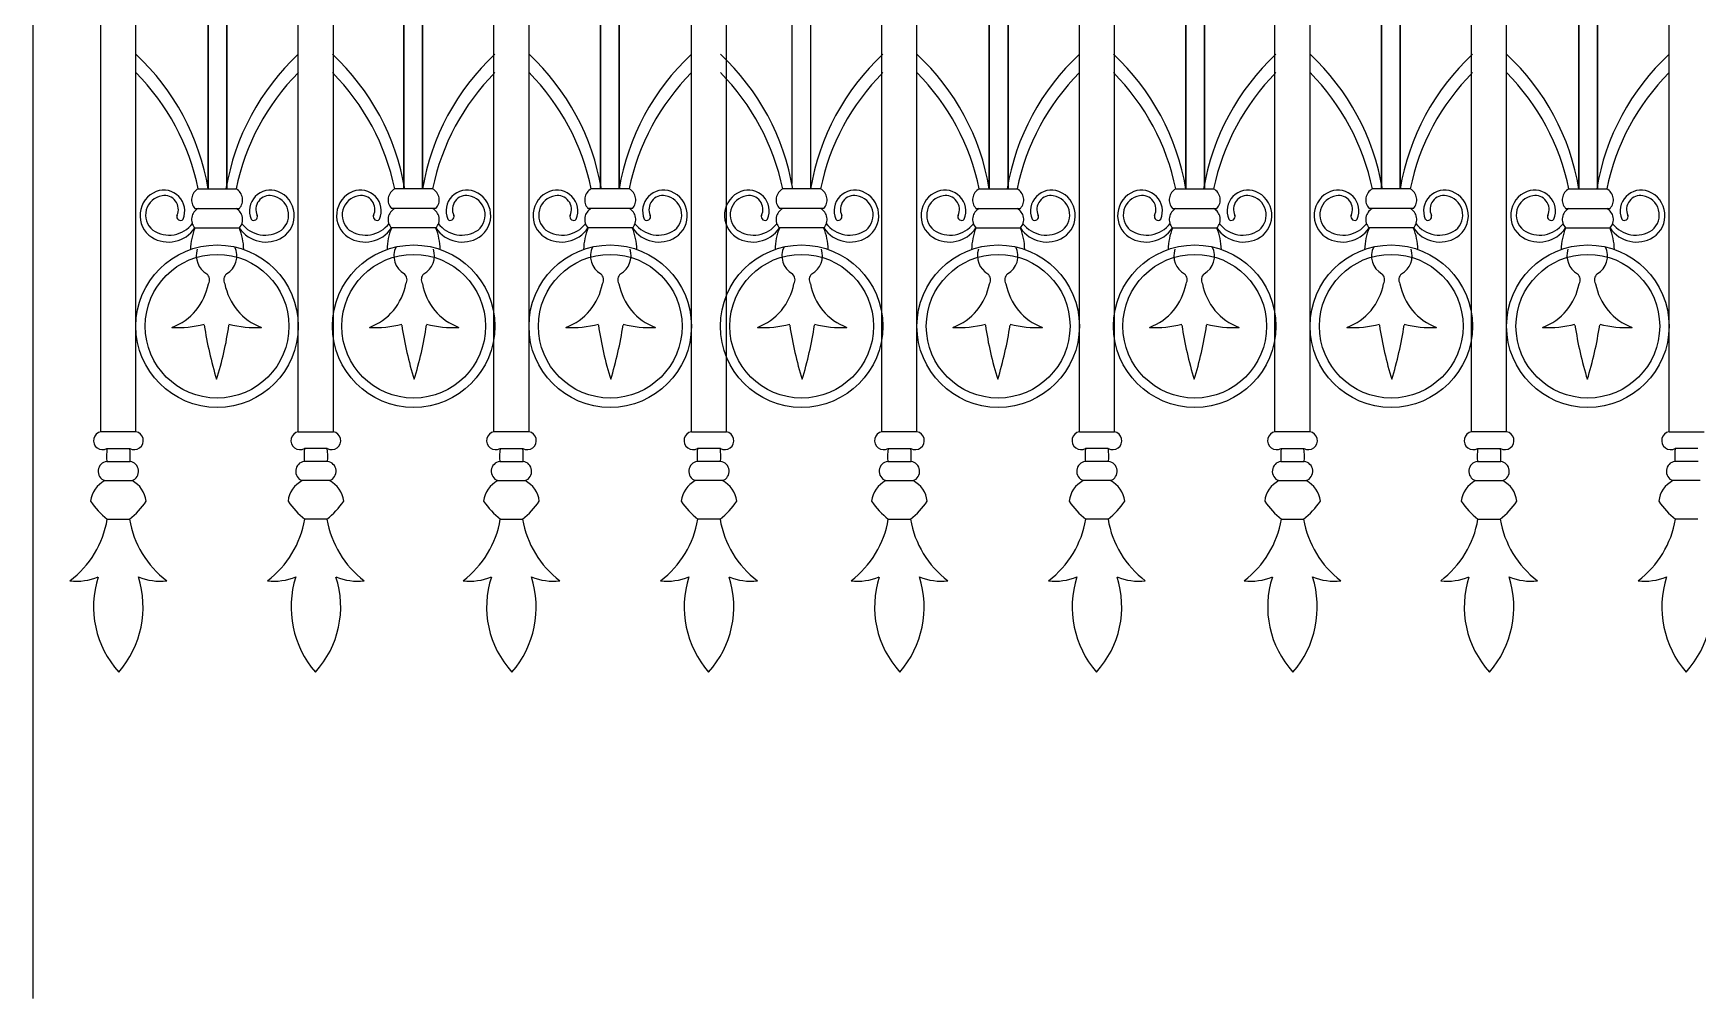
# Model space of a CAD drawing. Header units: millimetres. Extents: x 2621 to 26934, y 11979 to 27988.
# Drawn here: x 10818 to 11885, y 26191 to 26810 of the extents above; entities that cross this region are included whole.
import ezdxf

# ---------------------------------------------------------------- set-up
doc = ezdxf.new("R2010")
doc.units = ezdxf.units.MM

# ---------------------------------------------------------------- blocks, each defined once
blk = doc.blocks.new('A$C42C5099B')
for p, q in [((0, 0), (0, 826.12)), ((243.27, 624.79), (243.27, 261.3)), ((249.27, 624.79), (249.27, 259.61)), ((56.12, 568.17), (56.12, 259.61)), ((56.12, 259.61), (56.12, 568.17)), ((62.12, 568.17), (62.12, 259.61)), ((62.12, 259.61), (62.12, 568.17)), ((118.85, 259.61), (118.85, 568.17)), ((118.85, 568.17), (118.85, 259.61)), ((124.85, 259.61), (124.85, 568.17)), ((124.85, 568.17), (124.85, 259.61)), ((181.88, 259.61), (181.88, 568.17)), ((181.88, 568.17), (181.88, 259.61)), ((187.88, 259.61), (187.88, 568.17)), ((187.88, 568.17), (187.88, 259.61)), ((306.61, 568.17), (306.61, 259.61)), ((306.61, 259.61), (306.61, 568.17)), ((312.61, 568.17), (312.61, 259.61)), ((312.61, 259.61), (312.61, 568.17)), ((369.64, 568.17), (369.64, 259.61)), ((369.64, 259.61), (369.64, 568.17)), ((375.64, 568.17), (375.64, 259.61)), ((375.64, 259.61), (375.64, 568.17)), ((432.37, 259.61), (432.37, 568.17)), ((432.37, 568.17), (432.37, 259.61)), ((438.37, 259.61), (438.37, 568.17)), ((438.37, 568.17), (438.37, 259.61)), ((495.71, 568.17), (495.71, 259.61)), ((495.71, 259.61), (495.71, 568.17)), ((501.71, 568.17), (501.71, 259.61)), ((501.71, 259.61), (501.71, 568.17)), ((21.67, 181.72), (21.67, 388.86)), ((32.92, 181.72), (32.92, 388.86)), ((85.01, 181.72), (85.01, 388.86)), ((96.26, 181.72), (96.26, 388.86)), ((147.74, 181.72), (147.74, 388.86)), ((158.99, 181.72), (158.99, 388.86)), ((211.08, 181.72), (211.08, 388.86)), ((222.33, 181.72), (222.33, 388.86)), ((272.16, 181.72), (272.16, 388.86)), ((283.41, 181.72), (283.41, 388.86)), ((335.5, 181.72), (335.5, 388.86)), ((346.75, 181.72), (346.75, 388.86)), ((398.23, 181.72), (398.23, 388.86)), ((409.48, 181.72), (409.48, 388.86)), ((461.26, 181.72), (461.26, 388.86)), ((472.51, 181.72), (472.51, 388.86)), ((524.6, 181.72), (524.6, 388.86)), ((52.9, 259.61), (65.02, 259.61)), ((128.06, 259.61), (115.94, 259.61)), ((191.09, 259.61), (178.97, 259.61)), ((252.48, 259.61), (240.36, 259.61)), ((303.39, 259.61), (315.52, 259.61)), ((366.43, 259.61), (378.55, 259.61)), ((441.58, 259.61), (429.46, 259.61)), ((492.5, 259.61), (504.62, 259.61)), ((51.83, 253.34), (66.09, 253.34)), ((52.9, 253.34), (65.02, 253.34)), ((129.13, 253.34), (114.87, 253.34)), ((128.06, 253.34), (115.94, 253.34)), ((192.16, 253.34), (177.9, 253.34)), ((191.09, 253.34), (178.97, 253.34)), ((253.55, 253.34), (239.29, 253.34)), ((252.48, 253.34), (240.36, 253.34)), ((302.32, 253.34), (316.58, 253.34)), ((303.39, 253.34), (315.52, 253.34)), ((365.36, 253.34), (379.62, 253.34)), ((366.43, 253.34), (378.55, 253.34)), ((442.65, 253.34), (428.39, 253.34)), ((441.58, 253.34), (429.46, 253.34)), ((491.43, 253.34), (505.69, 253.34)), ((492.5, 253.34), (504.62, 253.34)), ((51.83, 247.07), (66.09, 247.07)), ((129.13, 247.07), (114.87, 247.07)), ((192.16, 247.07), (177.9, 247.07)), ((253.55, 247.07), (239.29, 247.07)), ((302.32, 247.07), (316.58, 247.07)), ((365.36, 247.07), (379.62, 247.07)), ((442.65, 247.07), (428.39, 247.07)), ((491.43, 247.07), (505.69, 247.07)), ((32.92, 181.72), (21.67, 181.72)), ((85.01, 181.72), (96.26, 181.72)), ((158.99, 181.72), (147.74, 181.72)), ((211.08, 181.72), (222.33, 181.72)), ((283.41, 181.72), (272.16, 181.72)), ((335.5, 181.72), (346.75, 181.72)), ((409.48, 181.72), (398.23, 181.72)), ((472.51, 181.72), (461.26, 181.72)), ((524.6, 181.72), (535.85, 181.72)), ((23.64, 176.4), (30.95, 176.4)), ((94.29, 176.4), (86.97, 176.4)), ((149.7, 176.4), (157.02, 176.4)), ((220.36, 176.4), (213.04, 176.4)), ((274.13, 176.4), (281.44, 176.4)), ((344.78, 176.4), (337.46, 176.4)), ((400.19, 176.4), (407.51, 176.4)), ((463.23, 176.4), (470.55, 176.4)), ((533.88, 176.4), (526.57, 176.4)), ((23.55, 172.25), (31.04, 172.25)), ((94.38, 172.25), (86.88, 172.25)), ((149.61, 172.25), (157.11, 172.25)), ((220.45, 172.25), (212.95, 172.25)), ((274.04, 172.25), (281.53, 172.25)), ((344.87, 172.25), (337.38, 172.25)), ((400.1, 172.25), (407.6, 172.25)), ((463.14, 172.25), (470.64, 172.25)), ((533.97, 172.25), (526.48, 172.25)), ((22.91, 166.07), (31.68, 166.07)), ((95.02, 166.07), (86.24, 166.07)), ((148.97, 166.07), (157.75, 166.07)), ((221.09, 166.07), (212.31, 166.07)), ((273.4, 166.07), (282.17, 166.07)), ((345.51, 166.07), (336.74, 166.07)), ((399.46, 166.07), (408.24, 166.07)), ((462.5, 166.07), (471.28, 166.07)), ((534.61, 166.07), (525.84, 166.07)), ((23.73, 153.71), (30.86, 153.71)), ((94.2, 153.71), (87.07, 153.71)), ((149.8, 153.71), (156.93, 153.71)), ((220.26, 153.71), (213.14, 153.71)), ((274.22, 153.71), (281.35, 153.71)), ((344.69, 153.71), (337.56, 153.71)), ((400.29, 153.71), (407.42, 153.71)), ((463.32, 153.71), (470.45, 153.71)), ((533.79, 153.71), (526.66, 153.71))]:
    blk.add_line(p, q)
for centre, radius in [((58.96, 215.58), 26.04), ((122, 215.58), 26.04), ((185.03, 215.58), 26.04), ((246.42, 215.58), 26.04), ((309.45, 215.58), 26.04), ((372.49, 215.58), 26.04), ((435.52, 215.58), 26.04), ((498.56, 215.58), 26.04), ((58.96, 215.58), 23.04), ((122, 215.58), 23.04), ((185.03, 215.58), 23.04), ((246.42, 215.58), 23.04), ((309.45, 215.58), 23.04), ((372.49, 215.58), 23.04), ((435.52, 215.58), 23.04), ((498.56, 215.58), 23.04)]:
    blk.add_circle(centre, radius)
for centre, radius, start, end in [((-19.25, 246.92), 76.43, 9.5589, 46.9519), ((137.18, 246.92), 76.43, 133.0481, 170.4411), ((43.78, 246.92), 76.43, 9.5589, 46.9519), ((200.21, 246.92), 76.43, 133.0481, 170.4411), ((106.82, 246.92), 76.43, 9.5589, 46.9519), ((263.25, 246.92), 76.43, 133.0481, 170.4411), ((168.21, 246.92), 76.43, 9.5589, 46.9519), ((324.64, 246.92), 76.43, 133.0481, 170.4411), ((231.24, 246.92), 76.43, 9.5589, 46.9519), ((387.67, 246.92), 76.43, 133.0481, 170.4411), ((294.27, 246.92), 76.43, 9.5589, 46.9519), ((450.7, 246.92), 76.43, 133.0481, 170.4411), ((357.31, 246.92), 76.43, 9.5589, 46.9519), ((513.74, 246.92), 76.43, 133.0481, 170.4411), ((420.34, 246.92), 76.43, 9.5589, 46.9519), ((576.77, 246.92), 76.43, 133.0481, 170.4411), ((-20.09, 244.45), 74.55, 11.7322, 44.6793), ((138.02, 244.45), 74.55, 135.3207, 168.2678), ((42.94, 244.45), 74.55, 11.7322, 44.6793), ((201.05, 244.45), 74.55, 135.3207, 168.2678), ((105.98, 244.45), 74.55, 11.7322, 44.6793), ((264.09, 244.45), 74.55, 135.3207, 168.2678), ((167.37, 244.45), 74.55, 11.7322, 44.6793), ((325.47, 244.45), 74.55, 135.3207, 168.2678), ((230.4, 244.45), 74.55, 11.7322, 44.6793), ((388.51, 244.45), 74.55, 135.3207, 168.2678), ((293.43, 244.45), 74.55, 11.7322, 44.6793), ((451.54, 244.45), 74.55, 135.3207, 168.2678), ((356.47, 244.45), 74.55, 11.7322, 44.6793), ((514.58, 244.45), 74.55, 135.3207, 168.2678), ((419.5, 244.45), 74.55, 11.7322, 44.6793), ((577.61, 244.45), 74.55, 135.3207, 168.2678), ((42.54, 251.05), 8.31, 111.7387, 236.7056), ((42.26, 251.23), 6.23, 98.838, 230.7283), ((41.87, 252.51), 6.71, 336.8119, 111.0612), ((42.09, 253.02), 4.44, 334.3819, 100.3184), ((54.8, 256.06), 4.03, 118.1524, 222.4921), ((63.12, 256.06), 4.03, 317.5079, 61.8476), ((76.05, 252.51), 6.71, 68.9388, 203.1881), ((75.83, 253.02), 4.44, 79.6816, 205.6181), ((75.67, 251.23), 6.23, 309.2717, 81.162), ((75.39, 251.05), 8.31, 303.2944, 68.2613), ((105.58, 251.05), 8.31, 111.7387, 236.7056), ((105.29, 251.23), 6.23, 98.838, 230.7283), ((104.91, 252.51), 6.71, 336.8119, 111.0612), ((105.13, 253.02), 4.44, 334.3819, 100.3184), ((117.84, 256.06), 4.03, 118.1524, 222.4921), ((126.16, 256.06), 4.03, 317.5079, 61.8476), ((139.09, 252.51), 6.71, 68.9388, 203.1881), ((138.87, 253.02), 4.44, 79.6816, 205.6181), ((138.7, 251.23), 6.23, 309.2717, 81.162), ((138.42, 251.05), 8.31, 303.2944, 68.2613), ((138.42, 251.05), 8.31, 303.2944, 68.2613), ((168.61, 251.05), 8.31, 111.7387, 236.7056), ((168.32, 251.23), 6.23, 98.838, 230.7283), ((167.94, 252.51), 6.71, 336.8119, 111.0612), ((168.16, 253.02), 4.44, 334.3819, 100.3184), ((180.87, 256.06), 4.03, 118.1524, 222.4921), ((189.19, 256.06), 4.03, 317.5079, 61.8476), ((202.12, 252.51), 6.71, 68.9388, 203.1881), ((201.9, 253.02), 4.44, 79.6816, 205.6181), ((201.74, 251.23), 6.23, 309.2717, 81.162), ((201.45, 251.05), 8.31, 303.2944, 68.2613), ((230, 251.05), 8.31, 111.7387, 236.7056), ((229.71, 251.23), 6.23, 98.838, 230.7283), ((229.33, 252.51), 6.71, 336.8119, 111.0612), ((229.55, 253.02), 4.44, 334.3819, 100.3184), ((242.26, 256.06), 4.03, 118.1524, 222.4921), ((250.58, 256.06), 4.03, 317.5079, 61.8476), ((263.51, 252.51), 6.71, 68.9388, 203.1881), ((263.29, 253.02), 4.44, 79.6816, 205.6181), ((263.13, 251.23), 6.23, 309.2717, 81.162), ((262.84, 251.05), 8.31, 303.2944, 68.2613), ((293.03, 251.05), 8.31, 111.7387, 236.7056), ((292.75, 251.23), 6.23, 98.838, 230.7283), ((292.37, 252.51), 6.71, 336.8119, 111.0612), ((292.59, 253.02), 4.44, 334.3819, 100.3184), ((305.29, 256.06), 4.03, 118.1524, 222.4921), ((313.61, 256.06), 4.03, 317.5079, 61.8476), ((326.54, 252.51), 6.71, 68.9388, 203.1881), ((326.32, 253.02), 4.44, 79.6816, 205.6181), ((326.16, 251.23), 6.23, 309.2717, 81.162), ((325.88, 251.05), 8.31, 303.2944, 68.2613), ((356.07, 251.05), 8.31, 111.7387, 236.7056), ((356.07, 251.05), 8.31, 111.7387, 236.7056), ((355.78, 251.23), 6.23, 98.838, 230.7283), ((355.4, 252.51), 6.71, 336.8119, 111.0612), ((355.62, 253.02), 4.44, 334.3819, 100.3184), ((368.33, 256.06), 4.03, 118.1524, 222.4921), ((376.65, 256.06), 4.03, 317.5079, 61.8476), ((389.58, 252.51), 6.71, 68.9388, 203.1881), ((389.36, 253.02), 4.44, 79.6816, 205.6181), ((389.2, 251.23), 6.23, 309.2717, 81.162), ((388.91, 251.05), 8.31, 303.2944, 68.2613), ((419.1, 251.05), 8.31, 111.7387, 236.7056), ((418.82, 251.23), 6.23, 98.838, 230.7283), ((418.43, 252.51), 6.71, 336.8119, 111.0612), ((418.65, 253.02), 4.44, 334.3819, 100.3184), ((431.36, 256.06), 4.03, 118.1524, 222.4921), ((439.68, 256.06), 4.03, 317.5079, 61.8476), ((452.61, 252.51), 6.71, 68.9388, 203.1881), ((452.39, 253.02), 4.44, 79.6816, 205.6181), ((452.23, 251.23), 6.23, 309.2717, 81.162), ((451.94, 251.05), 8.31, 303.2944, 68.2613), ((482.13, 251.05), 8.31, 111.7387, 236.7056), ((481.85, 251.23), 6.23, 98.838, 230.7283), ((481.47, 252.51), 6.71, 336.8119, 111.0612), ((481.69, 253.02), 4.44, 334.3819, 100.3184), ((494.4, 256.06), 4.03, 118.1524, 222.4921), ((502.72, 256.06), 4.03, 317.5079, 61.8476), ((515.65, 252.51), 6.71, 68.9388, 203.1881), ((515.42, 253.02), 4.44, 79.6816, 205.6181), ((515.26, 251.23), 6.23, 309.2717, 81.162), ((514.98, 251.05), 8.31, 303.2944, 68.2613), ((47.19, 250.67), 1.17, 158.6026, 316.5511), ((54.8, 249.79), 4.03, 118.1524, 222.4921), ((63.12, 249.79), 4.03, 317.5079, 61.8476), ((70.74, 250.67), 1.17, 223.4489, 21.3974), ((110.22, 250.67), 1.17, 158.6026, 316.5511), ((117.84, 249.79), 4.03, 118.1524, 222.4921), ((126.16, 249.79), 4.03, 317.5079, 61.8476), ((133.77, 250.67), 1.17, 223.4489, 21.3974), ((173.26, 250.67), 1.17, 158.6026, 316.5511), ((180.87, 249.79), 4.03, 118.1524, 222.4921), ((189.19, 249.79), 4.03, 317.5079, 61.8476), ((196.8, 250.67), 1.17, 223.4489, 21.3974), ((234.65, 250.67), 1.17, 158.6026, 316.5511), ((242.26, 249.79), 4.03, 118.1524, 222.4921), ((250.58, 249.79), 4.03, 317.5079, 61.8476), ((258.19, 250.67), 1.17, 223.4489, 21.3974), ((297.68, 250.67), 1.17, 158.6026, 316.5511), ((305.29, 249.79), 4.03, 118.1524, 222.4921), ((313.61, 249.79), 4.03, 317.5079, 61.8476), ((321.23, 250.67), 1.17, 223.4489, 21.3974), ((360.72, 250.67), 1.17, 158.6026, 316.5511), ((368.33, 249.79), 4.03, 118.1524, 222.4921), ((376.65, 249.79), 4.03, 317.5079, 61.8476), ((384.26, 250.67), 1.17, 223.4489, 21.3974), ((423.75, 250.67), 1.17, 158.6026, 316.5511), ((431.36, 249.79), 4.03, 118.1524, 222.4921), ((439.68, 249.79), 4.03, 317.5079, 61.8476), ((447.3, 250.67), 1.17, 223.4489, 21.3974), ((486.78, 250.67), 1.17, 158.6026, 316.5511), ((494.4, 249.79), 4.03, 118.1524, 222.4921), ((502.72, 249.79), 4.03, 317.5079, 61.8476), ((510.33, 250.67), 1.17, 223.4489, 21.3974), ((43.36, 252.82), 10.25, 238.3392, 325.8361), ((43.59, 254.21), 9.43, 235.9286, 322.9848), ((71.3, 239.48), 20.89, 158.7214, 178.0779), ((74.57, 252.82), 10.25, 214.1639, 301.6608), ((46.63, 239.48), 20.89, 1.9221, 21.2786), ((74.34, 254.21), 9.43, 217.0152, 304.0714), ((106.39, 252.82), 10.25, 238.3392, 325.8361), ((106.63, 254.21), 9.43, 235.9286, 322.9848), ((134.33, 239.48), 20.89, 158.7214, 178.0779), ((109.66, 239.48), 20.89, 1.9221, 21.2786), ((137.6, 252.82), 10.25, 214.1639, 301.6608), ((137.37, 254.21), 9.43, 217.0152, 304.0714), ((169.42, 252.82), 10.25, 238.3392, 325.8361), ((169.66, 254.21), 9.43, 235.9286, 322.9848), ((197.37, 239.48), 20.89, 158.7214, 178.0779), ((200.64, 252.82), 10.25, 214.1639, 301.6608), ((172.7, 239.48), 20.89, 1.9221, 21.2786), ((200.4, 254.21), 9.43, 217.0152, 304.0714), ((230.81, 252.82), 10.25, 238.3392, 325.8361), ((231.05, 254.21), 9.43, 235.9286, 322.9848), ((258.76, 239.48), 20.89, 158.7214, 178.0779), ((262.03, 252.82), 10.25, 214.1639, 301.6608), ((234.09, 239.48), 20.89, 1.9221, 21.2786), ((261.79, 254.21), 9.43, 217.0152, 304.0714), ((293.85, 252.82), 10.25, 238.3392, 325.8361), ((294.08, 254.21), 9.43, 235.9286, 322.9848), ((321.79, 239.48), 20.89, 158.7214, 178.0779), ((325.06, 252.82), 10.25, 214.1639, 301.6608), ((297.12, 239.48), 20.89, 1.9221, 21.2786), ((324.83, 254.21), 9.43, 217.0152, 304.0714), ((356.88, 252.82), 10.25, 238.3392, 325.8361), ((357.12, 254.21), 9.43, 235.9286, 322.9848), ((384.82, 239.48), 20.89, 158.7214, 178.0779), ((388.1, 252.82), 10.25, 214.1639, 301.6608), ((360.15, 239.48), 20.89, 1.9221, 21.2786), ((387.86, 254.21), 9.43, 217.0152, 304.0714), ((419.92, 252.82), 10.25, 238.3392, 325.8361), ((420.15, 254.21), 9.43, 235.9286, 322.9848), ((447.86, 239.48), 20.89, 158.7214, 178.0779), ((423.19, 239.48), 20.89, 1.9221, 21.2786), ((451.13, 252.82), 10.25, 214.1639, 301.6608), ((450.89, 254.21), 9.43, 217.0152, 304.0714), ((482.95, 252.82), 10.25, 238.3392, 325.8361), ((483.18, 254.21), 9.43, 235.9286, 322.9848), ((510.89, 239.48), 20.89, 158.7214, 178.0779), ((486.22, 239.48), 20.89, 1.9221, 21.2786), ((514.16, 252.82), 10.25, 214.1639, 301.6608), ((513.93, 254.21), 9.43, 217.0152, 304.0714), ((59.03, 238.21), 6.75, 162.0756, 240.2472), ((58.69, 238.09), 6.61, 299.5272, 26.4116), ((122.27, 238.09), 6.61, 153.5884, 240.4728), ((121.93, 238.21), 6.75, 299.7528, 17.9244), ((185.31, 238.09), 6.61, 153.5884, 240.4728), ((184.97, 238.21), 6.75, 299.7528, 17.9244), ((246.7, 238.09), 6.61, 153.5884, 240.4728), ((246.36, 238.21), 6.75, 299.7528, 17.9244), ((309.52, 238.21), 6.75, 162.0756, 240.2472), ((309.18, 238.09), 6.61, 299.5272, 26.4116), ((372.55, 238.21), 6.75, 162.0756, 240.2472), ((372.21, 238.09), 6.61, 299.5272, 26.4116), ((435.8, 238.09), 6.61, 153.5884, 240.4728), ((435.46, 238.21), 6.75, 299.7528, 17.9244), ((498.62, 238.21), 6.75, 162.0756, 240.2472), ((498.28, 238.09), 6.61, 299.5272, 26.4116), ((54.08, 230.49), 2.45, 328.592, 49.3644), ((63.54, 230.49), 2.45, 130.6356, 211.408), ((117.42, 230.49), 2.45, 328.592, 49.3644), ((126.88, 230.49), 2.45, 130.6356, 211.408), ((180.46, 230.49), 2.45, 328.592, 49.3644), ((189.91, 230.49), 2.45, 130.6356, 211.408), ((241.85, 230.49), 2.45, 328.592, 49.3644), ((251.3, 230.49), 2.45, 130.6356, 211.408), ((304.57, 230.49), 2.45, 328.592, 49.3644), ((314.03, 230.49), 2.45, 130.6356, 211.408), ((367.61, 230.49), 2.45, 328.592, 49.3644), ((377.06, 230.49), 2.45, 130.6356, 211.408), ((430.95, 230.49), 2.45, 328.592, 49.3644), ((440.4, 230.49), 2.45, 130.6356, 211.408), ((493.67, 230.49), 2.45, 328.592, 49.3644), ((503.13, 230.49), 2.45, 130.6356, 211.408), ((37.97, 232.53), 18.5, 290.5437, 349.6782), ((79.65, 232.53), 18.5, 190.3218, 249.4563), ((101.31, 232.53), 18.5, 290.5437, 349.6782), ((142.99, 232.53), 18.5, 190.3218, 249.4563), ((164.34, 232.53), 18.5, 290.5437, 349.6782), ((206.03, 232.53), 18.5, 190.3218, 249.4563), ((225.73, 232.53), 18.5, 290.5437, 349.6782), ((267.42, 232.53), 18.5, 190.3218, 249.4563), ((288.46, 232.53), 18.5, 290.5437, 349.6782), ((330.14, 232.53), 18.5, 190.3218, 249.4563), ((351.49, 232.53), 18.5, 290.5437, 349.6782), ((393.18, 232.53), 18.5, 190.3218, 249.4563), ((414.83, 232.53), 18.5, 290.5437, 349.6782), ((456.52, 232.53), 18.5, 190.3218, 249.4563), ((477.56, 232.53), 18.5, 290.5437, 349.6782), ((519.24, 232.53), 18.5, 190.3218, 249.4563), ((46.44, 249.49), 34.34, 266.6961, 284.1779), ((169.66, 233.01), 116.08, 188.4966, 197.2685), ((-52.04, 233.01), 116.08, 342.7315, 351.5034), ((71.18, 249.49), 34.34, 255.8221, 273.3039), ((109.78, 249.49), 34.34, 266.6961, 284.1779), ((233, 233.01), 116.08, 188.4966, 197.2685), ((11.3, 233.01), 116.08, 342.7315, 351.5034), ((134.52, 249.49), 34.34, 255.8221, 273.3039), ((172.82, 249.49), 34.34, 266.6961, 284.1779), ((296.04, 233.01), 116.08, 188.4966, 197.2685), ((74.34, 233.01), 116.08, 342.7315, 351.5034), ((197.56, 249.49), 34.34, 255.8221, 273.3039), ((234.21, 249.49), 34.34, 266.6961, 284.1779), ((357.43, 233.01), 116.08, 188.4966, 197.2685), ((135.73, 233.01), 116.08, 342.7315, 351.5034), ((258.95, 249.49), 34.34, 255.8221, 273.3039), ((296.93, 249.49), 34.34, 266.6961, 284.1779), ((420.15, 233.01), 116.08, 188.4966, 197.2685), ((198.45, 233.01), 116.08, 342.7315, 351.5034), ((321.67, 249.49), 34.34, 255.8221, 273.3039), ((359.96, 249.49), 34.34, 266.6961, 284.1779), ((483.18, 233.01), 116.08, 188.4966, 197.2685), ((261.48, 233.01), 116.08, 342.7315, 351.5034), ((384.7, 249.49), 34.34, 255.8221, 273.3039), ((423.31, 249.49), 34.34, 266.6961, 284.1779), ((546.53, 233.01), 116.08, 188.4966, 197.2685), ((324.83, 233.01), 116.08, 342.7315, 351.5034), ((448.05, 249.49), 34.34, 255.8221, 273.3039), ((486.03, 249.49), 34.34, 266.6961, 284.1779), ((609.25, 233.01), 116.08, 188.4966, 197.2685), ((387.55, 233.01), 116.08, 342.7315, 351.5034), ((510.77, 249.49), 34.34, 255.8221, 273.3039), ((22.2, 178.89), 2.88, 100.5358, 300.0203), ((32.39, 178.89), 2.88, 239.9797, 79.4642), ((85.53, 178.89), 2.88, 100.5358, 300.0203), ((95.73, 178.89), 2.88, 239.9797, 79.4642), ((148.26, 178.89), 2.88, 100.5358, 300.0203), ((158.46, 178.89), 2.88, 239.9797, 79.4642), ((211.6, 178.89), 2.88, 100.5358, 300.0203), ((221.8, 178.89), 2.88, 239.9797, 79.4642), ((272.69, 178.89), 2.88, 100.5358, 300.0203), ((282.88, 178.89), 2.88, 239.9797, 79.4642), ((336.03, 178.89), 2.88, 100.5358, 300.0203), ((346.22, 178.89), 2.88, 239.9797, 79.4642), ((398.75, 178.89), 2.88, 100.5358, 300.0203), ((408.95, 178.89), 2.88, 239.9797, 79.4642), ((461.79, 178.89), 2.88, 100.5358, 300.0203), ((471.99, 178.89), 2.88, 239.9797, 79.4642), ((525.13, 178.89), 2.88, 100.5358, 300.0203), ((48.81, 173.78), 25.31, 174.0571, 183.4698), ((5.78, 173.78), 25.31, 356.5302, 5.9429), ((112.15, 173.78), 25.31, 174.0571, 183.4698), ((69.12, 173.78), 25.31, 356.5302, 5.9429), ((174.88, 173.78), 25.31, 174.0571, 183.4698), ((131.85, 173.78), 25.31, 356.5302, 5.9429), ((238.22, 173.78), 25.31, 174.0571, 183.4698), ((195.19, 173.78), 25.31, 356.5302, 5.9429), ((299.3, 173.78), 25.31, 174.0571, 183.4698), ((256.27, 173.78), 25.31, 356.5302, 5.9429), ((362.64, 173.78), 25.31, 174.0571, 183.4698), ((319.61, 173.78), 25.31, 356.5302, 5.9429), ((425.37, 173.78), 25.31, 174.0571, 183.4698), ((382.34, 173.78), 25.31, 356.5302, 5.9429), ((488.4, 173.78), 25.31, 174.0571, 183.4698), ((445.37, 173.78), 25.31, 356.5302, 5.9429), ((551.74, 173.78), 25.31, 174.0571, 183.4698), ((24.02, 169.07), 3.21, 98.5397, 249.635), ((30.57, 169.07), 3.21, 290.365, 81.4603), ((87.36, 169.07), 3.21, 98.5397, 249.635), ((93.91, 169.07), 3.21, 290.365, 81.4603), ((150.09, 169.07), 3.21, 98.5397, 249.635), ((156.63, 169.07), 3.21, 290.365, 81.4603), ((213.43, 169.07), 3.21, 98.5397, 249.635), ((219.97, 169.07), 3.21, 290.365, 81.4603), ((274.51, 169.07), 3.21, 98.5397, 249.635), ((281.06, 169.07), 3.21, 290.365, 81.4603), ((337.85, 169.07), 3.21, 98.5397, 249.635), ((344.4, 169.07), 3.21, 290.365, 81.4603), ((400.58, 169.07), 3.21, 98.5397, 249.635), ((407.13, 169.07), 3.21, 290.365, 81.4603), ((463.61, 169.07), 3.21, 98.5397, 249.635), ((470.16, 169.07), 3.21, 290.365, 81.4603), ((526.95, 169.07), 3.21, 98.5397, 249.635), ((26.94, 158.44), 8.63, 117.8727, 173.0779), ((27.65, 158.44), 8.63, 6.9221, 62.1273), ((90.28, 158.44), 8.63, 117.8727, 173.0779), ((90.99, 158.44), 8.63, 6.9221, 62.1273), ((153.01, 158.44), 8.63, 117.8727, 173.0779), ((153.72, 158.44), 8.63, 6.9221, 62.1273), ((216.35, 158.44), 8.63, 117.8727, 173.0779), ((217.05, 158.44), 8.63, 6.9221, 62.1273), ((277.43, 158.44), 8.63, 117.8727, 173.0779), ((278.14, 158.44), 8.63, 6.9221, 62.1273), ((340.77, 158.44), 8.63, 117.8727, 173.0779), ((341.48, 158.44), 8.63, 6.9221, 62.1273), ((403.5, 158.44), 8.63, 117.8727, 173.0779), ((404.21, 158.44), 8.63, 6.9221, 62.1273), ((466.53, 158.44), 8.63, 117.8727, 173.0779), ((467.24, 158.44), 8.63, 6.9221, 62.1273), ((529.87, 158.44), 8.63, 117.8727, 173.0779), ((41.23, 175.34), 27.82, 214.7652, 231.0275), ((13.36, 175.34), 27.82, 308.9725, 325.2348), ((104.57, 175.34), 27.82, 214.7652, 231.0275), ((76.7, 175.34), 27.82, 308.9725, 325.2348), ((167.3, 175.34), 27.82, 214.7652, 231.0275), ((139.43, 175.34), 27.82, 308.9725, 325.2348), ((230.64, 175.34), 27.82, 214.7652, 231.0275), ((202.77, 175.34), 27.82, 308.9725, 325.2348), ((291.72, 175.34), 27.82, 214.7652, 231.0275), ((263.85, 175.34), 27.82, 308.9725, 325.2348), ((355.06, 175.34), 27.82, 214.7652, 231.0275), ((327.19, 175.34), 27.82, 308.9725, 325.2348), ((417.79, 175.34), 27.82, 214.7652, 231.0275), ((389.92, 175.34), 27.82, 308.9725, 325.2348), ((480.82, 175.34), 27.82, 214.7652, 231.0275), ((452.95, 175.34), 27.82, 308.9725, 325.2348), ((544.16, 175.34), 27.82, 214.7652, 231.0275), ((-7.25, 158.95), 31.42, 307.2781, 350.413), ((61.84, 158.95), 31.42, 189.587, 232.7219), ((56.09, 158.95), 31.42, 307.2781, 350.413), ((125.18, 158.95), 31.42, 189.587, 232.7219), ((118.81, 158.95), 31.42, 307.2781, 350.413), ((187.91, 158.95), 31.42, 189.587, 232.7219), ((182.15, 158.95), 31.42, 307.2781, 350.413), ((251.25, 158.95), 31.42, 189.587, 232.7219), ((243.24, 158.95), 31.42, 307.2781, 350.413), ((312.33, 158.95), 31.42, 189.587, 232.7219), ((306.58, 158.95), 31.42, 307.2781, 350.413), ((375.67, 158.95), 31.42, 189.587, 232.7219), ((369.31, 158.95), 31.42, 307.2781, 350.413), ((438.4, 158.95), 31.42, 189.587, 232.7219), ((432.34, 158.95), 31.42, 307.2781, 350.413), ((501.43, 158.95), 31.42, 189.587, 232.7219), ((495.68, 158.95), 31.42, 307.2781, 350.413), ((13.84, 152.7), 18.87, 263.7324, 291.7886), ((50.3, 125.6), 30.97, 161.9896, 222.4537), ((3.4, 125.56), 31.83, 319.0593, 17.5937), ((40.75, 152.7), 18.87, 248.2114, 276.2676), ((77.18, 152.7), 18.87, 263.7324, 291.7886), ((114.52, 125.56), 31.83, 162.4063, 220.9407), ((67.63, 125.6), 30.97, 317.5463, 18.0104), ((104.09, 152.7), 18.87, 248.2114, 276.2676), ((139.91, 152.7), 18.87, 263.7324, 291.7886), ((176.36, 125.6), 30.97, 161.9896, 222.4537), ((129.47, 125.56), 31.83, 319.0593, 17.5937), ((166.82, 152.7), 18.87, 248.2114, 276.2676), ((203.25, 152.7), 18.87, 263.7324, 291.7886), ((240.59, 125.56), 31.83, 162.4063, 220.9407), ((193.7, 125.6), 30.97, 317.5463, 18.0104), ((230.16, 152.7), 18.87, 248.2114, 276.2676), ((264.33, 152.7), 18.87, 263.7324, 291.7886), ((300.79, 125.6), 30.97, 161.9896, 222.4537), ((253.89, 125.56), 31.83, 319.0593, 17.5937), ((291.24, 152.7), 18.87, 248.2114, 276.2676), ((327.67, 152.7), 18.87, 263.7324, 291.7886), ((365.01, 125.56), 31.83, 162.4063, 220.9407), ((318.12, 125.6), 30.97, 317.5463, 18.0104), ((354.58, 152.7), 18.87, 248.2114, 276.2676), ((390.4, 152.7), 18.87, 263.7324, 291.7886), ((426.85, 125.6), 30.97, 161.9896, 222.4537), ((379.96, 125.56), 31.83, 319.0593, 17.5937), ((417.31, 152.7), 18.87, 248.2114, 276.2676), ((453.43, 152.7), 18.87, 263.7324, 291.7886), ((489.89, 125.6), 30.97, 161.9896, 222.4537), ((443, 125.56), 31.83, 319.0593, 17.5937), ((480.34, 152.7), 18.87, 248.2114, 276.2676), ((516.77, 152.7), 18.87, 263.7324, 291.7886), ((554.12, 125.56), 31.83, 162.4063, 220.9407), ((507.22, 125.6), 30.97, 317.5463, 18.0104)]:
    blk.add_arc(centre, radius, start, end)

msp = doc.modelspace()

# ---------------------------------------------------------------- block references
at = {"xscale": 2, "yscale": 2, "zscale": 2}
msp.add_blockref('A$C42C5099B', (10817.8, 26191.4), dxfattribs=at)

doc.saveas('drawing.dxf')
